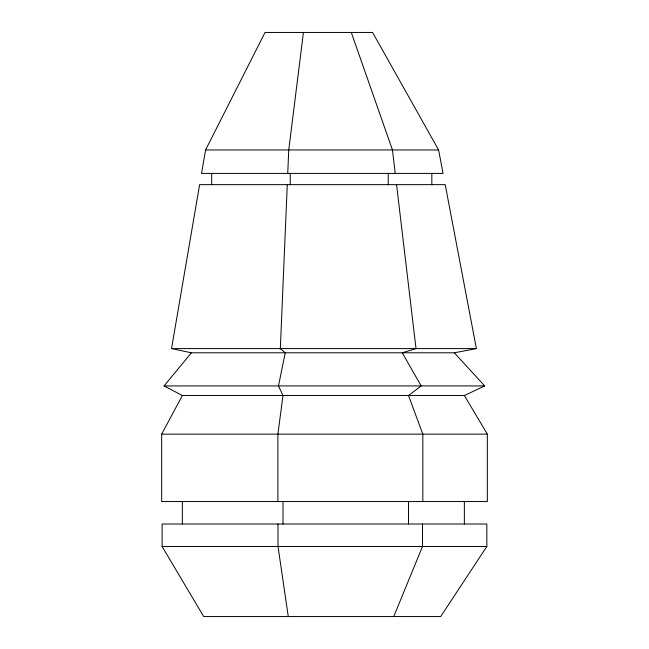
<?xml version="1.0" encoding="UTF-8"?>
<svg xmlns="http://www.w3.org/2000/svg" width="649" height="649" viewBox="0 0 649 649"><rect width="100%" height="100%" fill="white"/><g stroke="black" fill="none" stroke-linecap="round" stroke-linejoin="round"><path stroke-width="0.97" d="M287.272 184.649L280.327 348.594L285.244 352.796L278.486 385.92L283.005 395.533L277.894 434.149L277.894 501.547M287.742 173.413L288.74 149.968L303.432 32.45M171.531 348.594L199.624 184.649L445.206 184.649L476.39 348.594L454.316 352.796L191.414 352.796L171.531 348.594L476.39 348.594M205.571 149.968L201.547 173.413L443.064 173.413L438.61 149.968L372.591 32.45L265.043 32.45L205.571 149.968L438.61 149.968M393.748 616.55L422.515 546.474L422.515 524.011M464.368 395.533L487.342 434.149L487.342 501.547L161.658 501.547L161.658 434.149L182.361 395.533L464.368 395.533L484.673 385.92L454.316 352.796M486.831 546.474L440.687 616.55L203.689 616.55L162.12 546.474L162.12 524.011L486.831 524.011L486.831 546.474L162.12 546.474M182.361 395.533L164.067 385.92L191.414 352.796M164.067 385.92L484.673 385.92M161.658 434.149L487.342 434.149M351.287 32.45L392.45 149.968L395.233 173.413M288.278 616.55L278.007 546.474L278.007 524.011M396.563 184.649L416.009 348.594L402.242 352.796L421.169 385.92L408.513 395.533L422.832 434.149L422.832 501.547M464.368 501.547L464.368 524.011M431.836 173.413L431.836 184.649M408.513 501.547L408.513 524.011M388.224 173.413L388.224 184.649M290.249 173.413L290.249 184.649M283.005 501.547L283.005 524.011M211.671 173.413L211.671 184.649M182.361 501.547L182.361 524.011"/></g></svg>
